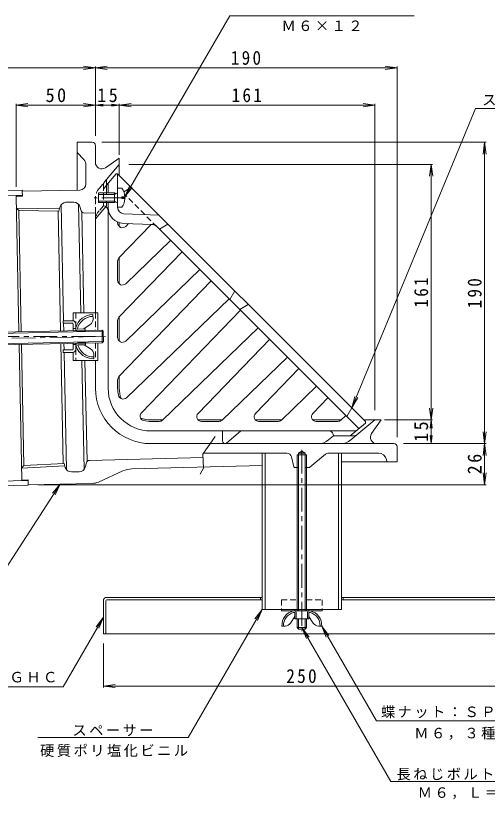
# Model space of a CAD drawing. Units: millimetres, scale not verified. Extents: x -757 to 821, y -582 to 568.
# Drawn here: x -531.7 to -234.6, y -458.7 to 35.3 of the extents above; entities that cross this region are included whole.
import ezdxf

# ---------------------------------------------------------------- set-up
doc = ezdxf.new("R2010")
doc.units = ezdxf.units.MM
doc.header["$LTSCALE"] = 3
doc.linetypes.add('CHAIN1', pattern=[8, 5, -1, 1, -1])
doc.linetypes.add('DASHED1', pattern=[1.8, 1.2, -0.6])
for name, color, linetype, lineweight in [('3-0', 4, 'Continuous', 9), ('3-2', 6, 'Continuous', 9), ('3-3', 4, 'Continuous', 9), ('3-4', 7, 'Continuous', 9), ('3-5', 7, 'Continuous', 9), ('3-6', 6, 'Continuous', 9), ('3-A', 2, 'Continuous', 9), ('3-B', 3, 'Continuous', 9), ('3-D', 7, 'Continuous', 9)]:
    doc.layers.add(name, color=color, linetype=linetype, lineweight=lineweight)
doc.styles.add('ＭＳ ゴシック', font='')
doc.styles.get('ＭＳ ゴシック').set_extended_font_data('MS Gothic')

msp = doc.modelspace()

# ---------------------------------------------------------------- linework, layer by layer
at = {"layer": '3-0'}
for p, q in [((-483.478, -44.444), (-492.978, -44.444)), ((-492.978, -74.683), (-492.978, -44.444)), ((-481.478, -57.263), (-481.478, -46.444)), ((-488.822, -55.401), (-492.978, -50.944)), ((-487.478, -70.651), (-487.478, -58.811)), ((-475.184, -60.54), (-466.478, -54.444)), ((-474.478, -67.978), (-466.478, -58.444)), ((-466.478, -65.444), (-466.478, -54.444)), ((-474.478, -77.314), (-474.478, -67.978)), ((-531.478, -78.467), (-529.738, -163.949)), ((-491.397, -74.65), (-527.54, -75.386)), ((-501.58, -156.967), (-503.069, -83.829)), ((-495.117, -82.228), (-500.026, -82.328)), ((-490.679, -151.967), (-492.073, -83.54)), ((-474.478, -84.444), (-474.478, -81.574)), ((-531.324, -86.051), (-504.068, -86.347)), ((-529.815, -87.545), (-531.324, -86.051)), ((-529.815, -87.545), (-504.429, -87.821)), ((-529.815, -87.545), (-528.26, -163.919)), ((-503.449, -163.414), (-504.988, -87.815)), ((-504.429, -87.821), (-503.83, -85.375)), ((-490.403, -87.682), (-491.213, -85.05)), ((-488.679, -151.967), (-489.973, -88.437)), ((-474.478, -84.444), (-481.478, -92.786)), ((-488.45, -89.093), (-481.478, -88.951)), ((-481.478, -88.951), (-481.478, -151.967)), ((-466.478, -97.57), (-466.478, -95.134)), ((-466.478, -133.709), (-466.478, -117.108)), ((-466.478, -169.847), (-466.478, -154.694)), ((-501.449, -163.373), (-501.547, -158.567)), ((-529.575, -171.948), (-527.834, -257.43)), ((-528.097, -171.918), (-526.541, -248.292)), ((-501.746, -247.011), (-503.286, -171.412)), ((-501.205, -175.367), (-501.286, -171.372)), ((-499.666, -250.916), (-501.172, -176.967)), ((-488.667, -250.757), (-490.068, -181.967)), ((-486.768, -245.773), (-488.068, -181.967)), ((-481.478, -181.967), (-481.478, -199.444)), ((-466.478, -199.444), (-466.478, -191.954)), ((-438.988, -219.444), (-446.478, -219.444)), ((-402.855, -219.444), (-416.882, -219.444)), ((-380.743, -219.444), (-364.142, -219.444)), ((-344.604, -219.444), (-326.719, -219.444)), ((-320.567, -232.104), (-305.478, -219.444)), ((-312.478, -219.444), (-301.478, -219.444)), ((-307.574, -228.15), (-301.478, -219.444)), ((-401.355, -226.444), (-401.355, -232.978)), ((-389.821, -226.444), (-398.946, -234.101)), ((-331.478, -229.444), (-334.649, -232.104)), ((-318.488, -229.444), (-331.478, -229.444)), ((-293.478, -234.444), (-446.478, -234.444)), ((-291.478, -236.444), (-291.478, -245.944)), ((-360.885, -240.444), (-413.327, -240.444)), ((-353.479, -240.444), (-349.478, -240.444)), ((-349.478, -240.444), (-351.478, -239.289)), ((-349.478, -241.444), (-349.478, -240.444)), ((-346.339, -249.327), (-336.589, -241.145)), ((-303.151, -240.444), (-334.661, -240.444)), ((-526.541, -248.292), (-501.188, -246.982)), ((-501.188, -246.982), (-500.489, -249.402)), ((-487.87, -249.214), (-487.165, -246.542)), ((-413.72, -243.214), (-485.283, -245.053)), ((-356.565, -249.052), (-357.956, -242.793)), ((-326.478, -245.944), (-291.478, -245.944)), ((-298.232, -244.549), (-297.978, -245.944)), ((-527.988, -249.847), (-526.541, -248.292)), ((-527.988, -249.847), (-500.767, -248.441)), ((-464.242, -251.693), (-479.611, -258.642)), ((-376.478, -248.259), (-458.447, -250.366)), ((-356.077, -249.444), (-353.479, -249.444)), ((-349.478, -249.444), (-346.66, -249.444)), ((-491.656, -252.192), (-496.565, -252.292)), ((-527.834, -257.43), (-523.835, -257.349)), ((-523.774, -260.348), (-523.835, -257.349)), ((-483.527, -259.528), (-523.774, -260.348))]:
    msp.add_line(p, q, dxfattribs=at)
at = {"layer": '3-0', "linetype": 'DASHED1'}
for p, q in [((-479.139, -73.532), (-474.478, -67.978)), ((-476.478, -71.453), (-476.478, -84.444)), ((-481.478, -79.96), (-481.478, -88.951)), ((-476.478, -84.444), (-479.139, -87.614))]:
    msp.add_line(p, q, dxfattribs=at)
at = {"layer": '3-0', "linetype": 'CHAIN1'}
for p, q in [((-462.447, -79.444), (-482.268, -79.444)), ((-702.176, -171.462), (-475.189, -166.839)), ((-481.478, -166.967), (-546.492, -166.967)), ((-351.478, -238.26), (-351.478, -352.763))]:
    msp.add_line(p, q, dxfattribs=at)
at = {"layer": '3-0'}
for points in [[(-531.478, -78.467), (-527.479, -78.386), (-527.54, -75.386)], [(-353.479, -241.444), (-353.479, -240.444), (-351.478, -239.289)]]:
    msp.add_lwpolyline(points, dxfattribs=at)
for centre, radius, start, end in [((-483.478, -46.444), 2, 0, 90), ((-492.478, -58.811), 5, 0, 43.00027), ((-477.478, -57.263), 4, 180, 305.00014), ((-491.478, -70.651), 4, 271.16661, 0), ((-499.945, -86.327), 4, 91.1666, 166.23476), ((-495.036, -86.227), 4, 17.11214, 91.1666), ((-488.491, -87.094), 2, 197.11172, 271.16704), ((-446.478, -199.444), 35, 180, 270), ((-446.478, -199.444), 20, 180, 199.25224), ((-446.478, -199.444), 20, 250.74802, 270), ((-402.855, -220.944), 1.5, 51.43167, 90), ((-341.077, -224.444), 10, 270, 310.00006), ((-326.994, -224.444), 10, 270, 309.99991), ((-318.488, -226.444), 3, 270, 309.99988), ((-304.298, -230.444), 4, 144.99966, 270), ((-399.888, -232.978), 1.466, 180, 309.99966), ((-293.478, -236.444), 2, 0, 90), ((-360.885, -243.444), 3, 12.52844, 90), ((-334.661, -243.444), 3, 90, 129.99988), ((-303.151, -245.444), 5, 10.30489, 90), ((-485.231, -247.052), 2, 91.47194, 165.22124), ((-496.646, -248.293), 4, 196.09807, 271.16705), ((-491.737, -248.193), 4, 271.16661, 345.22124), ((-458.062, -265.361), 15, 91.47188, 114.33066), ((-356.077, -248.944), 0.5, 192.5282, 270), ((-346.66, -248.944), 0.5, 270, 309.9993), ((-483.731, -249.53), 10, 271.16652, 294.33054)]:
    msp.add_arc(centre, radius, start, end, dxfattribs=at)
at = {"layer": '3-0', "linetype": 'DASHED1'}
for centre, radius, start in [((-471.478, -79.96), 10, 139.99985), ((-473.478, -71.453), 3, 139.99997), ((-471.478, -94.042), 10, 140.00005)]:
    msp.add_arc(centre, radius, start, 180, dxfattribs=at)
at = {"layer": '3-2'}
for p, q in [((-468.478, -64.444), (-474.478, -71.594)), ((-468.478, -64.444), (-467.478, -64.444)), ((-467.478, -64.444), (-467.478, -85.595)), ((-467.478, -64.444), (-311.478, -220.444)), ((-473.478, -76.444), (-473.478, -70.403)), ((-473.478, -199.444), (-473.478, -82.444)), ((-463.632, -89.592), (-441.478, -90.444)), ((-467.478, -95.334), (-467.478, -94.76)), ((-466.636, -117.271), (-446.347, -96.261)), ((-446.016, -96.274), (-463.863, -95.587)), ((-462.394, -97.492), (-460.554, -95.715)), ((-442.673, -97.735), (-315.549, -224.859)), ((-441.125, -99.283), (-435.822, -96.101)), ((-462.394, -133.631), (-434.1, -106.307)), ((-466.636, -154.694), (-426.881, -113.527)), ((-467.478, -131.473), (-467.478, -119.355)), ((-462.394, -169.769), (-415.716, -124.692)), ((-466.636, -192.117), (-408.496, -131.911)), ((-393.721, -138.201), (-396.903, -143.505)), ((-397.331, -143.077), (-461.968, -205.497)), ((-385.236, -146.687), (-390.539, -149.869)), ((-390.111, -150.296), (-452.531, -214.934)), ((-467.478, -167.611), (-467.478, -156.778)), ((-439.152, -219.602), (-378.946, -161.462)), ((-416.804, -215.36), (-371.727, -168.681)), ((-401.729, -219.602), (-360.561, -179.847)), ((-380.665, -215.36), (-353.342, -187.066)), ((-467.478, -199.444), (-467.478, -194.201)), ((-364.306, -219.602), (-342.176, -198.231)), ((-344.526, -215.36), (-334.957, -205.451)), ((-319.964, -211.959), (-323.146, -217.262)), ((-326.883, -219.602), (-323.791, -216.616)), ((-441.236, -220.444), (-446.478, -220.444)), ((-403.813, -220.444), (-414.646, -220.444)), ((-366.39, -220.444), (-378.507, -220.444)), ((-328.967, -220.444), (-342.368, -220.444)), ((-311.478, -221.444), (-321.012, -229.444)), ((-311.478, -221.444), (-311.478, -220.444)), ((-317.437, -226.444), (-446.478, -226.444)), ((-331.795, -228.495), (-331.478, -229.444))]:
    msp.add_line(p, q, dxfattribs=at)
at = {"layer": '3-2', "linetype": 'DASHED1'}
for p, q in [((-474.478, -71.594), (-476.478, -73.978)), ((-466.964, -73.444), (-467.478, -72.929)), ((-463.607, -75.697), (-458.993, -72.929)), ((-442.673, -97.735), (-463.112, -77.296)), ((-475.53, -84.76), (-476.478, -84.444))]:
    msp.add_line(p, q, dxfattribs=at)
msp.add_arc((-476.478, -87.606), 3, 59.60564, 71.56497, dxfattribs=at)
at = {"layer": '3-2'}
for centre, radius, start, end in [((-476.478, -87.606), 3, 0, 59.60564), ((-463.478, -85.595), 10, 180, 267.79723), ((-463.478, -85.595), 4, 180, 267.79723), ((-464.478, -95.334), 3, 180.00017, 313.99998), ((-446.209, -101.27), 5, 44.9998, 87.79738), ((-464.478, -119.355), 3, 136.00002, 179.9995), ((-464.478, -131.473), 3, 180.00017, 313.99998), ((-464.478, -156.778), 3, 136.00002, 179.99966), ((-464.478, -167.611), 3, 179.99983, 313.99997), ((-464.478, -194.201), 3, 136.00002, 179.9995), ((-446.478, -199.444), 27, 180, 270), ((-446.478, -199.444), 21, 180, 192.49577), ((-464.052, -203.339), 3, 192.49617, 313.99998), ((-450.373, -217.017), 3, 136.00002, 227.37724), ((-414.646, -217.444), 3, 136.00003, 270.00017), ((-378.507, -217.444), 3, 136.00002, 269.99983), ((-342.368, -217.444), 3, 136.00002, 269.99983), ((-450.373, -217.017), 3, 227.43398, 257.50409), ((-446.478, -199.444), 21, 257.50401, 270), ((-441.236, -217.444), 3, 270.0005, 313.99998), ((-403.813, -217.444), 3, 270.00034, 313.99998), ((-366.39, -217.444), 3, 270.0005, 313.99998), ((-328.967, -217.444), 3, 270, 313.99974), ((-334.641, -229.444), 3, 18.43503, 90)]:
    msp.add_arc(centre, radius, start, end, dxfattribs=at)
at = {"layer": '3-3'}
for p, q in [((-622.422, -76.672), (-527.493, -74.739)), ((-622.361, -79.672), (-527.432, -77.739)), ((-527.479, -75.387), (-527.493, -74.739)), ((-618.696, -259.634), (-523.827, -257.702)), ((-618.635, -262.634), (-523.766, -260.702)), ((-523.766, -260.702), (-523.774, -260.348)), ((-364.228, -338.944), (-364.228, -339.944)), ((-364.228, -339.944), (-338.728, -339.944)), ((-355.978, -338.944), (-355.978, -339.944)), ((-346.978, -338.944), (-346.978, -339.944)), ((-338.728, -338.944), (-338.728, -339.944))]:
    msp.add_line(p, q, dxfattribs=at)
at = {"layer": '3-3', "linetype": 'DASHED1'}
for p, q in [((-364.228, -332.944), (-364.228, -338.944)), ((-364.228, -332.944), (-354.478, -332.944)), ((-348.478, -332.944), (-338.728, -332.944)), ((-338.728, -332.944), (-338.728, -338.944))]:
    msp.add_line(p, q, dxfattribs=at)
at = {"layer": '3-4'}
for p, q in [((-631.478, 2.44), (-481.478, 2.44)), ((-481.478, 2.44), (-488.914, 3.419)), ((-481.478, 2.44), (-488.914, 1.461)), ((-481.478, 2.44), (-474.043, 3.419)), ((-481.478, 3.34), (-481.478, -40.444)), ((-481.478, 2.44), (-291.478, 2.44)), ((-481.478, 2.44), (-474.043, 1.461)), ((-291.478, 2.44), (-298.914, 3.419)), ((-291.478, 2.44), (-298.914, 1.461)), ((-291.478, 3.34), (-291.478, -230.444)), ((-531.478, -21.079), (-524.043, -20.1)), ((-531.478, -20.179), (-531.478, -72.467)), ((-531.478, -21.079), (-466.478, -21.079)), ((-531.478, -21.079), (-524.043, -22.057)), ((-481.478, -21.079), (-488.914, -20.1)), ((-481.478, -21.079), (-488.914, -22.057)), ((-481.478, -21.079), (-476.696, -20.449)), ((-481.478, -21.079), (-476.696, -21.708)), ((-466.478, -21.079), (-471.261, -20.449)), ((-466.478, -21.079), (-471.261, -21.708)), ((-466.478, -21.079), (-459.043, -20.1)), ((-466.478, -20.179), (-466.478, -52.444)), ((-466.478, -21.079), (-305.478, -21.079)), ((-466.478, -21.079), (-459.043, -22.057)), ((-305.478, -21.079), (-312.914, -20.1)), ((-305.478, -21.079), (-312.914, -22.057)), ((-305.478, -20.179), (-305.478, -213.444)), ((-235.465, -44.444), (-477.478, -44.444)), ((-236.365, -44.444), (-237.343, -51.88)), ((-236.365, -234.444), (-236.365, -44.444)), ((-236.365, -44.444), (-235.386, -51.88)), ((-269.127, -58.444), (-460.478, -58.444)), ((-270.027, -58.444), (-271.006, -65.88)), ((-270.027, -219.444), (-270.027, -58.444)), ((-270.027, -58.444), (-269.048, -65.88)), ((-270.027, -219.444), (-271.006, -212.008)), ((-270.027, -219.444), (-269.048, -212.008)), ((-269.127, -219.444), (-299.478, -219.444)), ((-270.027, -219.444), (-270.71, -224.629)), ((-270.027, -234.444), (-270.027, -219.444)), ((-270.027, -219.444), (-269.344, -224.629)), ((-236.365, -234.444), (-237.343, -227.008)), ((-236.365, -234.444), (-235.386, -227.008)), ((-270.027, -234.444), (-270.71, -229.258)), ((-270.027, -234.444), (-269.344, -229.258)), ((-235.465, -234.444), (-287.478, -234.444)), ((-236.365, -234.444), (-237.343, -241.88)), ((-236.365, -260.348), (-236.365, -234.444)), ((-236.365, -234.444), (-235.386, -241.88)), ((-236.365, -260.348), (-237.343, -252.912)), ((-236.365, -260.348), (-235.386, -252.912)), ((-235.465, -260.348), (-517.774, -260.348)), ((-476.478, -388.166), (-476.478, -360.444)), ((-476.478, -387.266), (-469.043, -386.287)), ((-476.478, -387.266), (-226.479, -387.266)), ((-476.478, -387.266), (-469.043, -388.245))]:
    msp.add_line(p, q, dxfattribs=at)
at = {"layer": '3-4', "color": 6}
for p, q in [((-479.878, -151.967), (-495.478, -151.967)), ((-495.478, -157.028), (-495.478, -151.967)), ((-479.878, -151.967), (-479.878, -162.934)), ((-501.878, -158.567), (-501.878, -156.967)), ((-495.978, -156.967), (-501.878, -156.967)), ((-495.978, -158.567), (-501.878, -158.567)), ((-495.478, -163.252), (-495.478, -159.067)), ((-493.878, -161.967), (-495.478, -161.967)), ((-493.878, -159.067), (-493.878, -163.219)), ((-495.478, -174.867), (-495.478, -171.253)), ((-493.878, -171.967), (-495.478, -171.967)), ((-493.878, -171.221), (-493.878, -174.867)), ((-479.878, -170.936), (-479.878, -181.967)), ((-501.878, -175.367), (-501.878, -176.967)), ((-495.978, -175.367), (-501.878, -175.367)), ((-495.978, -176.967), (-501.878, -176.967))]:
    msp.add_line(p, q, dxfattribs=at)
at = {"layer": '3-4', "color": 6, "linetype": 'DASHED1'}
for p, q in [((-493.878, -151.967), (-493.878, -159.067)), ((-481.478, -151.967), (-481.478, -162.966)), ((-481.478, -170.968), (-481.478, -181.967)), ((-493.878, -174.867), (-493.878, -181.967))]:
    msp.add_line(p, q, dxfattribs=at)
at = {"layer": '3-4', "color": 6}
msp.add_lwpolyline([(-479.878, -181.967), (-495.478, -181.967), (-495.478, -176.907)], dxfattribs=at)
for centre, radius, start, end in [((-495.978, -159.067), 2.1, 0, 90), ((-495.978, -159.067), 0.5, 0, 90), ((-495.978, -174.867), 0.5, 270, 0), ((-495.978, -174.867), 2.1, 270, 0)]:
    msp.add_arc(centre, radius, start, end, dxfattribs=at)
at = {"layer": '3-5'}
for p, q in [((-462.89, -78.965), (-396.895, 35.342)), ((-396.895, 35.342), (-280.655, 35.342)), ((-242.136, -23.092), (-109.11, -23.092)), ((-462.89, -78.965), (-460.02, -72.036)), ((-462.89, -78.965), (-458.324, -73.015)), ((-319.964, -211.959), (-316.226, -205.457)), ((-503.651, -259.938), (-508.513, -265.649)), ((-376.478, -338.944), (-423.097, -419.69)), ((-376.478, -338.944), (-381.044, -344.894)), ((-376.478, -338.944), (-379.349, -345.873)), ((-476.478, -343.944), (-501.747, -387.71)), ((-476.478, -343.944), (-481.044, -349.894)), ((-476.478, -343.944), (-479.349, -350.873)), ((-351.478, -350.444), (-295.437, -447.51)), ((-351.478, -350.444), (-346.913, -356.394)), ((-351.478, -350.444), (-348.608, -357.373)), ((-338.978, -349.444), (-304.449, -409.251)), ((-338.978, -349.444), (-334.413, -355.394)), ((-338.978, -349.444), (-336.108, -356.373)), ((-603.471, -387.71), (-501.747, -387.71)), ((-304.449, -409.251), (-205.871, -409.251)), ((-517.779, -419.69), (-423.097, -419.69)), ((-295.437, -447.51), (-168.518, -447.51))]:
    msp.add_line(p, q, dxfattribs=at)
for points in [[(-242.136, -23.092), (-319.964, -211.959), (-318.036, -204.711)], [(-559.357, -346.007), (-503.651, -259.938), (-506.869, -266.713)]]:
    msp.add_lwpolyline(points, dxfattribs=at)
at = {"layer": '3-6'}
for p, q in [((-376.478, -240.444), (-376.478, -338.944)), ((-374.478, -240.444), (-374.478, -338.944)), ((-328.478, -240.444), (-328.478, -338.944)), ((-326.478, -240.444), (-326.478, -338.944)), ((-376.478, -338.944), (-326.478, -338.944))]:
    msp.add_line(p, q, dxfattribs=at)
at = {"layer": '3-A'}
for p, q in [((-464.878, -73.444), (-467.478, -73.444)), ((-479.478, -76.444), (-479.478, -82.444)), ((-469.478, -76.444), (-479.478, -76.444)), ((-469.478, -77.314), (-479.478, -77.314)), ((-469.478, -77.314), (-467.606, -76.262)), ((-469.478, -76.444), (-468.715, -76.885)), ((-469.478, -76.444), (-469.478, -82.444)), ((-464.878, -79.923), (-464.878, -78.965)), ((-462.89, -78.965), (-464.878, -78.965)), ((-469.478, -81.574), (-479.478, -81.574)), ((-469.478, -82.444), (-479.478, -82.444)), ((-469.478, -81.574), (-467.606, -82.626)), ((-469.478, -82.444), (-468.715, -82.003)), ((-462.89, -79.923), (-464.878, -79.923)), ((-464.878, -85.444), (-467.478, -85.444)), ((-482.997, -156.01), (-483.059, -152.998)), ((-624.978, -165.889), (-477.292, -162.881)), ((-493.853, -163.218), (-493.89, -161.421)), ((-487.874, -162.098), (-492.673, -162.196)), ((-484.796, -159.431), (-488.874, -162.119)), ((-487.84, -163.796), (-487.874, -162.098)), ((-477.292, -162.881), (-477.129, -170.88)), ((-624.978, -166.589), (-476.578, -163.567)), ((-487.85, -163.298), (-492.649, -163.396)), ((-624.978, -173.191), (-476.443, -170.166)), ((-624.978, -173.891), (-477.129, -170.88)), ((-493.653, -173.019), (-493.69, -171.217)), ((-487.695, -170.897), (-492.494, -170.994)), ((-487.671, -172.096), (-492.47, -172.194)), ((-484.486, -174.636), (-488.671, -172.117)), ((-487.671, -172.096), (-487.705, -170.395)), ((-482.55, -177.981), (-482.488, -180.993)), ((-354.478, -241.444), (-348.478, -241.444)), ((-354.478, -241.444), (-354.478, -339.944)), ((-353.479, -241.444), (-353.479, -339.944)), ((-349.478, -241.444), (-349.478, -339.944)), ((-348.478, -241.444), (-348.478, -339.944)), ((-358.582, -347.576), (-355.978, -343.444)), ((-356.178, -340.944), (-356.664, -340.944)), ((-355.978, -344.944), (-355.978, -341.144)), ((-355.978, -344.944), (-346.978, -344.944)), ((-354.979, -341.144), (-354.979, -344.944)), ((-354.478, -344.944), (-354.478, -350.444)), ((-353.479, -344.944), (-353.479, -351.444)), ((-349.478, -344.944), (-349.478, -351.444)), ((-348.478, -344.944), (-348.478, -350.444)), ((-347.978, -341.144), (-347.978, -344.944)), ((-346.978, -344.944), (-346.978, -341.144)), ((-344.375, -347.576), (-346.978, -343.444)), ((-346.778, -340.944), (-346.293, -340.944)), ((-361.967, -349.444), (-363.978, -349.444)), ((-354.478, -350.444), (-348.478, -350.444)), ((-340.99, -349.444), (-338.978, -349.444))]:
    msp.add_line(p, q, dxfattribs=at)
for points in [[(-477.292, -162.881), (-476.578, -163.567), (-476.443, -170.166), (-477.129, -170.88)], [(-354.478, -350.444), (-353.479, -351.444), (-349.478, -351.444), (-348.478, -350.444)]]:
    msp.add_lwpolyline(points, dxfattribs=at)
for centre, radius, start, end in [((-472.878, -79.444), 10, 2.74562, 36.86987), ((-467.728, -76.044), 0.25, 299.32918, 0), ((-467.728, -82.844), 0.25, 0, 60.67082), ((-472.878, -79.444), 10, 323.13013, 357.25438), ((-482.789, -164.52), 11.525, 91.34062, 164.39908), ((-482.789, -164.52), 10.325, 91.34062, 166.57605), ((-486.997, -156.091), 4, 303.38348, 1.16699), ((-492.673, -162.196), 1.2, 181.16699, 271.16699), ((-492.678, -161.996), 0.2, 219.43271, 271.16699), ((-492.47, -172.194), 1.2, 91.16699, 181.16699), ((-492.466, -172.394), 0.2, 91.16699, 142.90128), ((-482.688, -169.47), 10.325, 195.75793, 270.99336), ((-482.688, -169.47), 11.525, 197.93491, 270.99336), ((-486.549, -178.063), 4, 1.16699, 58.9505), ((-354.742, -348.965), 9.248, 102.71823, 182.96507), ((-356.178, -341.144), 1.2, 0, 90), ((-346.778, -341.144), 1.2, 90, 180), ((-348.215, -348.965), 9.248, 357.03493, 77.28177), ((-354.742, -348.965), 8.248, 103.47058, 182.96507), ((-356.178, -341.144), 0.2, 0, 90), ((-346.778, -341.144), 0.2, 90, 180), ((-348.215, -348.965), 8.248, 357.03493, 76.52942), ((-361.967, -345.444), 4, 270, 327.78351), ((-340.99, -345.444), 4, 212.21649, 270)]:
    msp.add_arc(centre, radius, start, end, dxfattribs=at)
at = {"layer": '3-B'}
for p, q in [((-476.478, -333.444), (-476.478, -354.444)), ((-474.878, -333.444), (-474.878, -354.444)), ((-474.378, -331.344), (-376.478, -331.344)), ((-376.478, -332.944), (-474.378, -332.944)), ((-377.478, -331.344), (-377.478, -332.944)), ((-326.478, -331.344), (-228.579, -331.344)), ((-228.579, -332.944), (-326.478, -332.944)), ((-325.478, -331.344), (-325.478, -332.944)), ((-476.478, -354.444), (-226.479, -354.444))]:
    msp.add_line(p, q, dxfattribs=at)
for radius in [2.1, 0.5]:
    msp.add_arc((-474.378, -333.444), radius, 90, 180, dxfattribs=at)
at = {"layer": '3-D'}
msp.add_line((-406.057, -229.869), (-413.797, -241.128), dxfattribs=at)
msp.add_line((-406.057, -229.869), (-413.797, -241.128), dxfattribs=at)
msp.add_lwpolyline([(-413.797, -241.128), (-413.471, -249.924), (-415.426, -253.616)], dxfattribs=at)
msp.add_lwpolyline([(-413.797, -241.128), (-413.471, -249.924), (-415.426, -253.616)], dxfattribs=at)

# ---------------------------------------------------------------- texts
at = {"layer": '3-4', "color": 2, "char_height": 8.798, "attachment_point": 7, "style": 'ＭＳ ゴシック'}
for s, insert in [('\\T1.27;\\W0.9;190', (-396.228, 4.24)), ('\\T1.27;\\W0.95;50', (-512.853, -19.279)), ('\\T1.27;\\W0.95;15', (-480.353, -19.279)), ('\\T1.27;\\W0.9;161', (-395.728, -19.279)), ('\\T1.27;\\W0.9;250', (-361.228, -385.466))]:
    msp.add_mtext(s, dxfattribs=dict(at, insert=insert))
at = {"layer": '3-4', "color": 2, "char_height": 8.798, "attachment_point": 7, "rotation": 90, "style": 'ＭＳ ゴシック'}
for s, insert in [('\\T1.27;\\W0.9;161', (-271.827, -148.694)), ('\\T1.27;\\W0.9;190', (-238.165, -149.194)), ('\\T1.27;\\W0.95;15', (-271.827, -233.319)), ('\\T1.27;\\W0.95;26', (-238.165, -253.771))]:
    msp.add_mtext(s, dxfattribs=dict(at, insert=insert))
at = {"layer": '3-5', "char_height": 6.598, "attachment_point": 7, "style": 'ＭＳ ゴシック'}
for s, insert in [('\\T1.17;Ｍ６×１２', (-364.275, 25.554)), ('\\T1.17;ストレーナー：ＦＣ１５０', (-237.873, -21.377)), ('\\T1.17;固定金具：ＳＧＨＣ', (-598.734, -385.711)), ('\\T1.17;蝶ナット：ＳＰＨＣ', (-301.66, -407.542)), ('\\T1.17;スペーサー', (-495.954, -418.861)), ('\\T1.17;Ｍ６，３種', (-280.66, -421.192)), ('\\T1.17;硬質ポリ塩化ビニル', (-516.344, -431.989)), ('\\T1.17;長ねじボルト：ＳＷＲＭ８', (-291.841, -446.792)), ('\\T1.17;Ｍ６，Ｌ＝Ｃ－１０', (-278.477, -458.679))]:
    msp.add_mtext(s, dxfattribs=dict(at, insert=insert))

doc.saveas('drawing.dxf')
